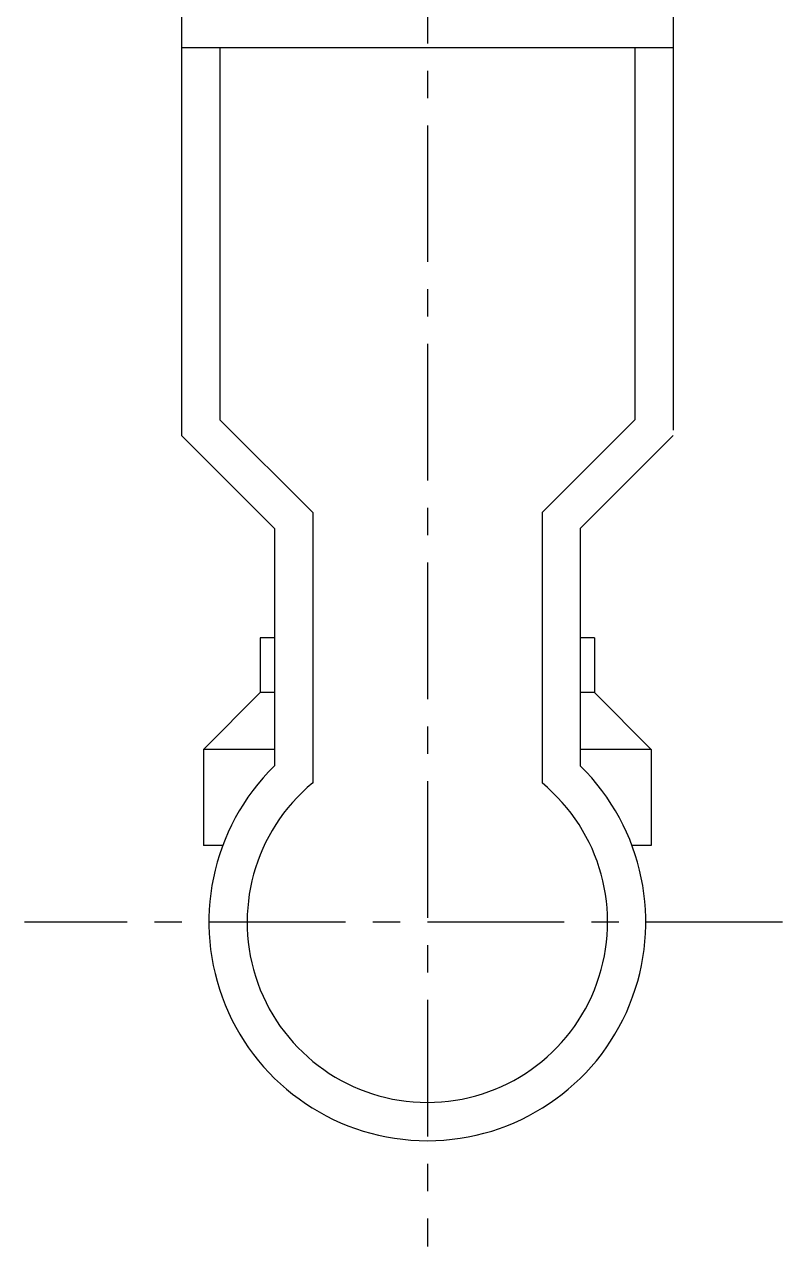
# Model space of a CAD drawing. Extents: x 35.4 to 93.6, y 120 to 187.8.
# Drawn here: x 86.68 to 93.62, y 145.07 to 156.25 of the extents above; entities that cross this region are included whole.
import ezdxf

# ---------------------------------------------------------------- set-up
doc = ezdxf.new("R2010")
doc.units = 0
doc.linetypes.add('CENTER', pattern=[2, 1.25, -0.25, 0.25, -0.25])
doc.layers.get('0').update_dxf_attribs({"linetype": 'CONTINUOUS'})
doc.layers.add('CENTER', color=1, linetype='CENTER')

msp = doc.modelspace()

# ---------------------------------------------------------------- linework, layer by layer
at = {"color": 7, "linetype": 'CONTINUOUS'}
for p, q in [((88.118, 157.038), (88.118, 152.488)), ((92.618, 157.038), (92.618, 152.538)), ((88.118, 156.038), (92.618, 156.038)), ((88.468, 156.038), (88.468, 152.633)), ((92.268, 156.038), (92.268, 152.633)), ((88.468, 152.633), (89.318, 151.783)), ((92.268, 152.633), (91.418, 151.783)), ((88.118, 152.488), (88.968, 151.638)), ((92.618, 152.488), (91.768, 151.638)), ((89.318, 151.783), (89.318, 149.31)), ((91.418, 151.783), (91.418, 149.31)), ((88.968, 151.638), (88.968, 149.466)), ((91.768, 151.638), (91.768, 149.466)), ((88.838, 150.638), (88.838, 150.138)), ((88.968, 150.638), (88.838, 150.638)), ((91.898, 150.638), (91.768, 150.638)), ((91.898, 150.638), (91.898, 150.138)), ((88.838, 150.138), (88.318, 149.618)), ((88.968, 150.138), (88.838, 150.138)), ((91.898, 150.138), (91.768, 150.138)), ((92.418, 149.618), (91.898, 150.138)), ((88.968, 149.618), (88.318, 149.618)), ((88.318, 149.618), (88.318, 148.738)), ((92.418, 149.618), (91.768, 149.618)), ((92.418, 149.618), (92.418, 148.738)), ((88.495, 148.738), (88.318, 148.738)), ((92.418, 148.738), (92.242, 148.738))]:
    msp.add_line(p, q, dxfattribs=at)
for radius, start, end in [(2, 134.427, 45.573), (1.65, 129.5212, 50.4788)]:
    msp.add_arc((90.368, 148.038), radius, start, end, dxfattribs=at)
at = {"layer": 'CENTER', "color": 1, "linetype": 'CENTER'}
for p, q in [((90.368, 187.326), (90.368, 145.07)), ((93.62, 148.038), (86.679, 148.038))]:
    msp.add_line(p, q, dxfattribs=at)

doc.saveas('drawing.dxf')
